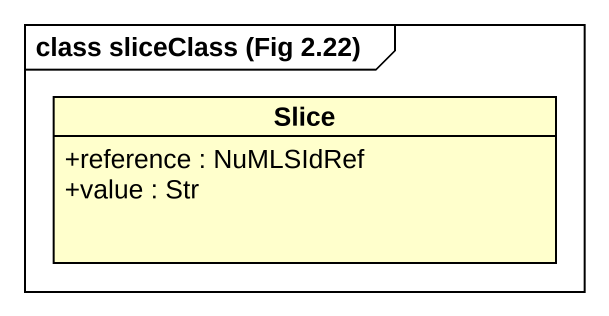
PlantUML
@startuml
mainframe class sliceClass (Fig 2.22)
hide circle
hide empty members
skinparam classAttributeIconSize 0
class Slice {
  +reference : NuMLSIdRef
  +value : Str
}
@enduml
